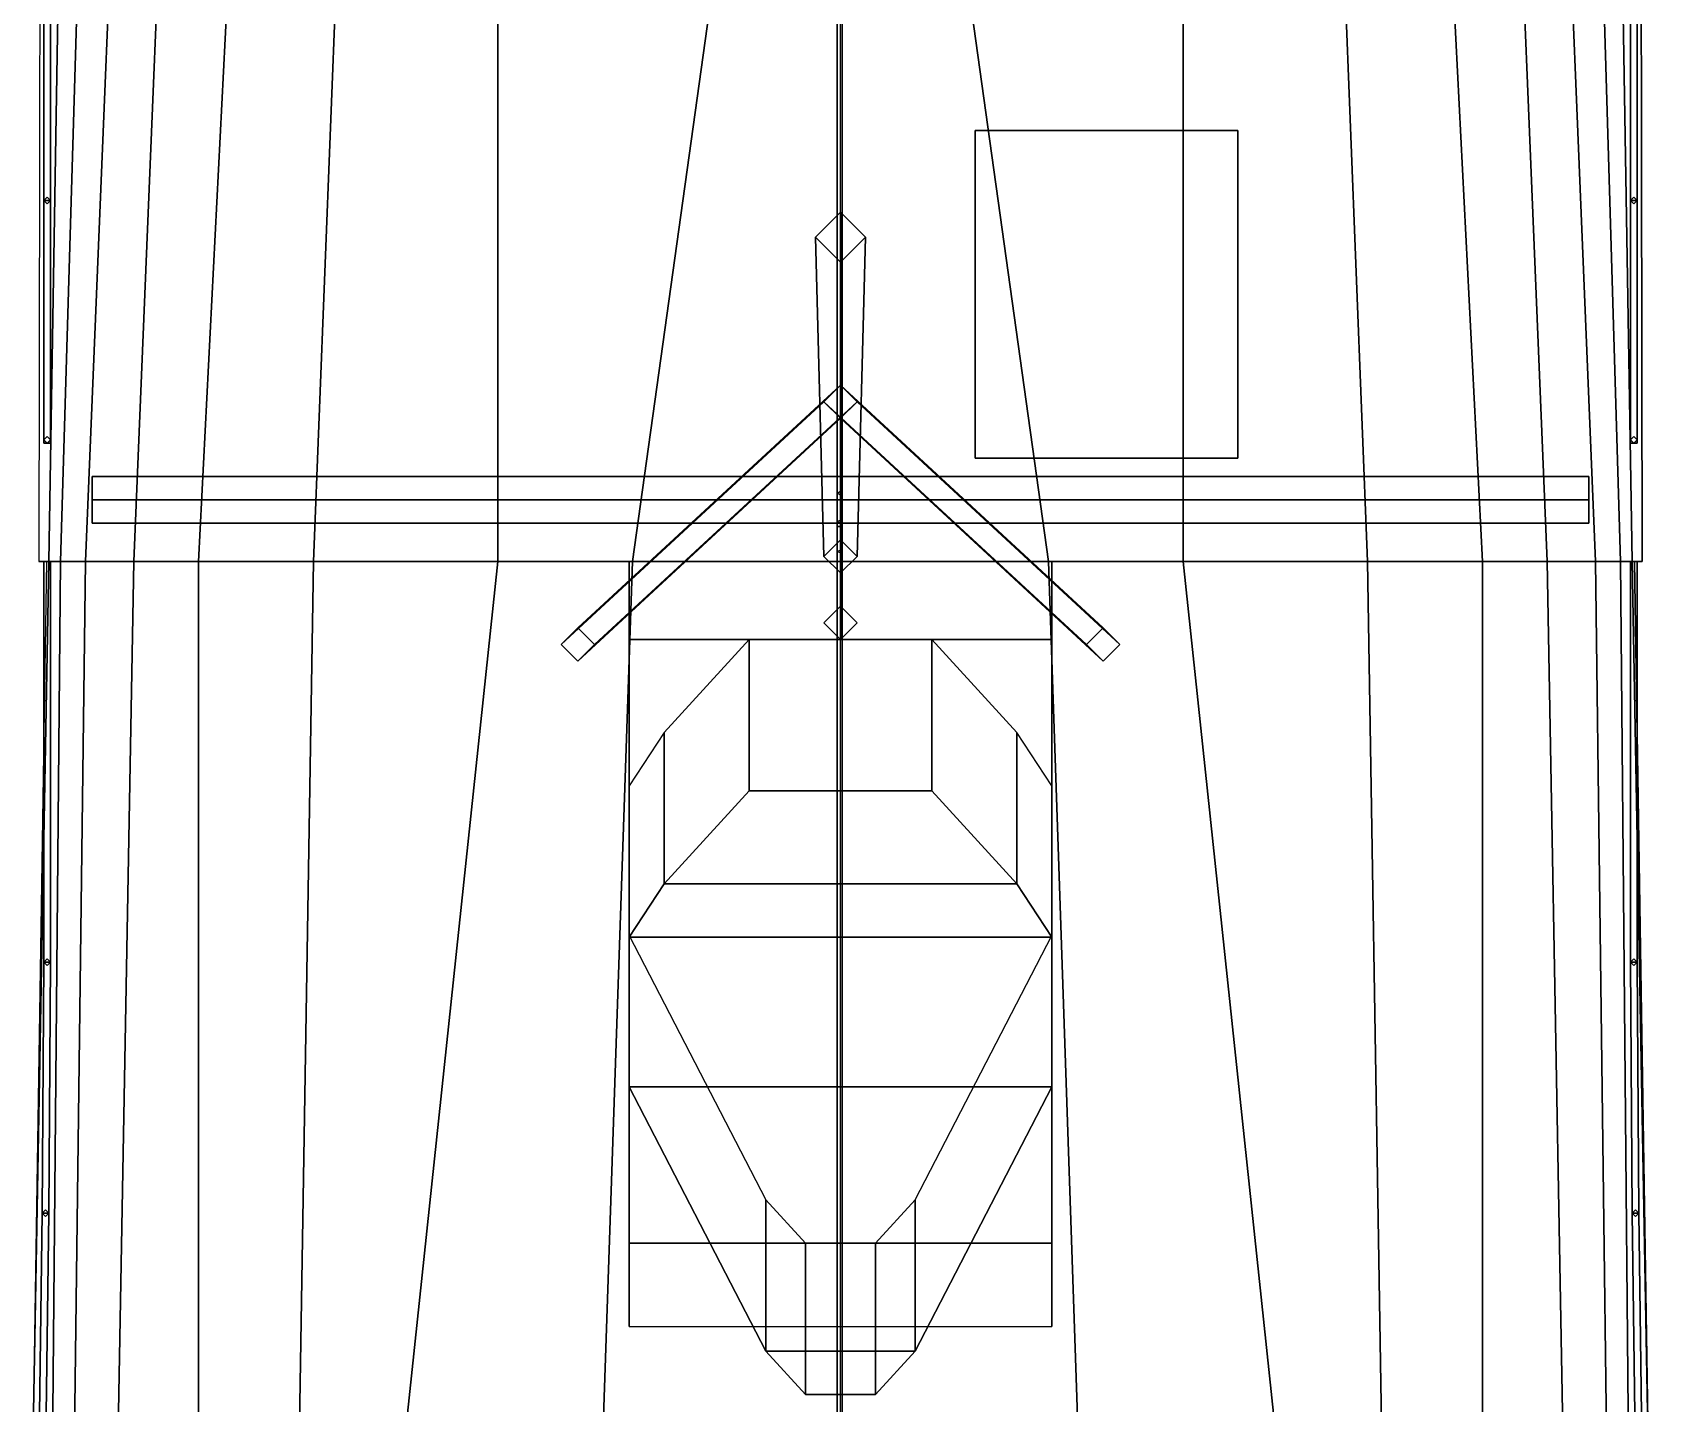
# Model space of a CAD drawing. Header units: millimetres. Extents: x -5 to 5, y -43 to 71.
# Drawn here: x -4.86 to 4.86, y 1.4 to 9.64 of the extents above; entities that cross this region are included whole.
import ezdxf

# ---------------------------------------------------------------- set-up
doc = ezdxf.new("R2010")
doc.units = ezdxf.units.MM
doc.layers.add('hull2', color=7, linetype='Continuous')
doc.layers.add('railings', color=6, linetype='Continuous')

msp = doc.modelspace()

# ---------------------------------------------------------------- linework, layer by layer
for points in [[(-0.02, 6.52, 20.06), (0.01, 6.51, 20.08), (0.01, 42.49, 8.8073), (-0.02, 42.49, 8.79)], [(0.01, 6.53, 20.04), (-0.02, 6.52, 20.06), (-0.02, 42.49, 8.79), (0.01, 42.49, 8.7727)], [(0.01, 6.71, 18.51), (-0.02, 6.7, 18.53), (-0.02, 42.49, 8.79), (0.01, 42.49, 8.77)], [(-0.02, 6.7, 18.53), (0.01, 6.69, 18.55), (0.01, 42.49, 8.81), (-0.02, 42.49, 8.79)], [(0.01, 6.51, 20.08), (0.01, 6.53, 20.04), (0.01, 42.49, 8.7727), (0.01, 42.49, 8.8073)], [(0.01, 6.69, 18.55), (0.01, 6.71, 18.51), (0.01, 42.49, 8.77), (0.01, 42.49, 8.81)], [(-4.81, 12.55, 4.71), (-4.82, 6.46, 4.74), (4.82, 6.46, 4.74), (4.81, 12.55, 4.71)], [(1.25, 6.46, -2.95), (0, 6.46, -2.99), (0, 12.55, -2.99), (0.4, 12.55, -2.99)], [(2.06, 12.55, -2.88), (2.06, 6.46, -2.88), (1.25, 6.46, -2.95), (0.4, 12.55, -2.99)], [(2.93, 12.55, -2.66), (3.17, 6.46, -2.66), (2.06, 6.46, -2.88), (2.06, 12.55, -2.88)], [(3.55, 12.55, -2.32), (3.86, 6.46, -2.3), (3.17, 6.46, -2.66), (2.93, 12.55, -2.66)], [(4, 12.55, -1.86), (4.25, 6.46, -1.9), (3.86, 6.46, -2.3), (3.55, 12.55, -2.32)], [(4.29, 12.55, -1.32), (4.54, 6.46, -1.32), (4.25, 6.46, -1.9), (4, 12.55, -1.86)], [(4.51, 12.55, -0.56), (4.69, 6.46, -0.56), (4.54, 6.46, -1.32), (4.29, 12.55, -1.32)], [(4.66, 12.55, 2.04), (4.76, 6.46, 2.07), (4.69, 6.46, -0.56), (4.51, 12.55, -0.56)], [(4.81, 12.55, 4.71), (4.82, 6.46, 4.74), (4.76, 6.46, 2.07), (4.66, 12.55, 2.04)], [(0.01, 10.76, 7.41), (-0.02, 10.74, 7.41), (-0.02, 6.87, 18.62), (0.01, 6.8873, 18.62)], [(-0.02, 10.74, 7.41), (0.01, 10.72, 7.41), (0.01, 6.8527, 18.62), (-0.02, 6.87, 18.62)], [(0.01, 10.72, 7.41), (0.01, 10.76, 7.41), (0.01, 6.8873, 18.62), (0.01, 6.8527, 18.62)], [(0.81, 9.05, 7.66), (0.81, 7.08, 7.66), (2.39, 7.08, 7.66), (2.39, 9.05, 7.66)], [(0.81, 9.05, 4.72), (0.81, 7.08, 4.73), (0.81, 7.08, 7.66), (0.81, 9.05, 7.66)], [(2.39, 9.05, 7.66), (2.39, 9.05, 4.72), (0.81, 9.05, 4.72), (0.81, 9.05, 7.66)], [(2.39, 7.08, 7.66), (2.39, 7.08, 4.73), (2.39, 9.05, 4.72), (2.39, 9.05, 7.66)], [(-0.1, 6.49, 20.19), (0, 6.59, 20.19), (0, 8.56, 4.72), (-0.15, 8.41, 4.73)], [(0, 6.59, 20.19), (0.1, 6.49, 20.19), (0.15, 8.41, 4.73), (0, 8.56, 4.72)], [(0, 6.39, 20.19), (-0.1, 6.49, 20.19), (-0.15, 8.41, 4.73), (0, 8.26, 4.73)], [(0.1, 6.49, 20.19), (0, 6.39, 20.19), (0, 8.26, 4.73), (0.15, 8.41, 4.73)], [(-1.58, 6.06, 2.71), (-1.68, 5.96, 2.71), (-0.1, 7.42, 12.67), (0, 7.52, 12.67)], [(-1.48, 5.96, 2.71), (-1.58, 6.06, 2.71), (0, 7.52, 12.67), (0.1, 7.42, 12.67)], [(1.58, 6.06, 2.71), (1.48, 5.96, 2.71), (-0.1, 7.42, 12.67), (0, 7.52, 12.67)], [(1.68, 5.96, 2.71), (1.58, 6.06, 2.71), (0, 7.52, 12.67), (0.1, 7.42, 12.67)], [(-1.68, 5.96, 2.71), (-1.58, 5.86, 2.71), (0, 7.32, 12.67), (-0.1, 7.42, 12.67)], [(-1.58, 5.86, 2.71), (-1.48, 5.96, 2.71), (0.1, 7.42, 12.67), (0, 7.32, 12.67)], [(1.48, 5.96, 2.71), (1.58, 5.86, 2.71), (0, 7.32, 12.67), (-0.1, 7.42, 12.67)], [(1.58, 5.86, 2.71), (1.68, 5.96, 2.71), (0.1, 7.42, 12.67), (0, 7.32, 12.67)], [(0.81, 7.08, 7.66), (0.81, 7.08, 4.73), (2.39, 7.08, 4.73), (2.39, 7.08, 7.66)], [(-4.5, 6.97, 18.71), (-4.5, 6.83, 18.85), (4.5, 6.83, 18.85), (4.5, 6.97, 18.71)], [(-4.5, 6.83, 18.57), (-4.5, 6.97, 18.71), (4.5, 6.97, 18.71), (4.5, 6.83, 18.57)], [(-4.5, 6.83, 18.57), (-4.5, 6.69, 18.71), (-4.5, 6.83, 18.85), (-4.5, 6.97, 18.71)], [(4.5, 6.97, 18.71), (4.5, 6.83, 18.85), (4.5, 6.69, 18.71), (4.5, 6.83, 18.57)], [(-4.5, 6.83, 18.85), (-4.5, 6.69, 18.71), (4.5, 6.69, 18.71), (4.5, 6.83, 18.85)], [(-4.5, 6.69, 18.71), (-4.5, 6.83, 18.57), (4.5, 6.83, 18.57), (4.5, 6.69, 18.71)], [(-0.02, -15.82, 11.55), (0.01, -15.82, 11.57), (0.01, 6.67, 18.76), (-0.02, 6.67, 18.74)], [(0.01, -15.82, 11.53), (-0.02, -15.82, 11.55), (-0.02, 6.67, 18.74), (0.01, 6.67, 18.72)], [(0.01, -15.82, 11.57), (0.01, -15.82, 11.53), (0.01, 6.67, 18.72), (0.01, 6.67, 18.76)], [(0.1, 6.49, 20.19), (0, 6.59, 20.19), (-0.1, 6.49, 20.19), (0, 6.39, 20.19)], [(-4.7744, 6.46, 2.71), (-4.86, 0.9, 2.71), (4.86, 0.9, 2.71), (4.7744, 6.46, 2.71)], [(-4.82, 6.46, 4.74), (-4.7744, 6.46, 2.71), (4.7744, 6.46, 2.71), (4.82, 6.46, 4.74)], [(-1.27, 6.46, 2.71), (-1.27, 1.86, 2.71), (-1.27, 2.36, 4.5), (-1.27, 5.99, 4.5)], [(1.27, 5.99, 4.5), (1.27, 6.46, 2.71), (-1.27, 6.46, 2.71), (-1.27, 5.99, 4.5)], [(0, 6.3924, 20.17), (0, 6.19, 20.17), (0, 5.99, 19.59), (0, 6.4864, 19.3933)], [(0, 6.4864, 19.3933), (0, 5.99, 19.59), (0, 6.19, 20.17), (0, 6.3924, 20.17)], [(1.44, 0.9, -2.71), (0, 0.9, -2.72), (0, 6.46, -2.99), (1.25, 6.46, -2.95)], [(2.06, 6.46, -2.88), (2.65, 0.9, -2.61), (1.44, 0.9, -2.71), (1.25, 6.46, -2.95)], [(1.27, 2.36, 4.5), (1.27, 1.86, 2.71), (1.27, 6.46, 2.71), (1.27, 5.99, 4.5)], [(3.17, 6.46, -2.66), (3.26, 0.9, -2.45), (2.65, 0.9, -2.61), (2.06, 6.46, -2.88)], [(3.86, 6.46, -2.3), (3.86, 0.9, -2.15), (3.26, 0.9, -2.45), (3.17, 6.46, -2.66)], [(4.25, 6.46, -1.9), (4.35, 0.9, -1.63), (3.86, 0.9, -2.15), (3.86, 6.46, -2.3)], [(4.54, 6.46, -1.32), (4.61, 0.9, -1.05), (4.35, 0.9, -1.63), (4.25, 6.46, -1.9)], [(4.69, 6.46, -0.56), (4.74, 0.9, -0.26), (4.61, 0.9, -1.05), (4.54, 6.46, -1.32)], [(4.76, 6.46, 2.07), (4.86, 0.9, 2.71), (4.74, 0.9, -0.26), (4.69, 6.46, -0.56)], [(4.7744, 6.46, 2.71), (4.86, 0.9, 2.71), (4.86, 0.9, 2.71), (4.76, 6.46, 2.07)], [(0, 6.19, 19.59), (-0.1, 6.09, 19.59), (-0.1, 6.09, 22.59), (0, 6.19, 22.59)], [(0.1, 6.09, 22.59), (0, 6.19, 22.59), (-0.1, 6.09, 22.59), (0, 5.99, 22.59)], [(0, 5.99, 19.59), (-0.1, 6.09, 19.59), (0, 6.19, 19.59), (0.1, 6.09, 19.59)], [(0.1, 6.09, 19.59), (0, 6.19, 19.59), (0, 6.19, 22.59), (0.1, 6.09, 22.59)], [(-0.1, 6.09, 19.59), (0, 5.99, 19.59), (0, 5.99, 22.59), (-0.1, 6.09, 22.59)], [(0, 5.99, 19.59), (0.1, 6.09, 19.59), (0.1, 6.09, 22.59), (0, 5.99, 22.59)], [(-1.27, 5.99, 4.5), (-1.27, 2.36, 4.5), (1.27, 2.36, 4.5), (1.27, 5.99, 4.5)], [(-0.55, 5.99, 4.5), (-1.06, 5.43, 4.5), (-1.06, 4.52, 11.11), (-0.55, 5.08, 11.19)], [(0.55, 5.99, 4.5), (-0.55, 5.99, 4.5), (-0.55, 5.08, 11.19), (0.55, 5.08, 11.19)], [(0.55, 5.08, 11.19), (1.06, 4.52, 11.11), (1.06, 5.43, 4.5), (0.55, 5.99, 4.5)], [(-1.06, 5.43, 4.5), (-1.27, 5.11, 4.5), (-1.27, 4.2, 11.06), (-1.06, 4.52, 11.11)], [(1.06, 4.52, 11.11), (1.27, 4.2, 11.06), (1.27, 5.11, 4.5), (1.06, 5.43, 4.5)], [(-1.27, 5.11, 4.5), (-1.27, 4.21, 4.5), (-1.27, 3.3, 10.95), (-1.27, 4.2, 11.06)], [(-0.55, 5.08, 11.19), (-1.06, 4.52, 11.11), (1.06, 4.52, 11.11), (0.55, 5.08, 11.19)], [(1.27, 4.2, 11.06), (1.27, 3.3, 10.95), (1.27, 4.21, 4.5), (1.27, 5.11, 4.5)], [(-1.06, 4.52, 11.11), (-1.27, 4.2, 11.06), (1.27, 4.2, 11.06), (1.06, 4.52, 11.11)], [(-1.27, 4.21, 4.5), (-0.45, 2.62, 4.5), (-0.45, 1.71, 10.78), (-1.27, 3.3, 10.95)], [(-1.27, 4.2, 11.06), (-1.27, 3.3, 10.95), (1.27, 3.3, 10.95), (1.27, 4.2, 11.06)], [(1.27, 3.3, 10.95), (0.45, 1.71, 10.78), (0.45, 2.62, 4.5), (1.27, 4.21, 4.5)], [(-1.27, 3.3, 10.95), (-0.45, 1.71, 10.78), (0.45, 1.71, 10.78), (1.27, 3.3, 10.95)], [(-0.45, 2.62, 4.5), (-0.21, 2.36, 4.5), (-0.21, 1.45, 10.74), (-0.45, 1.71, 10.78)], [(0.45, 1.71, 10.78), (0.21, 1.45, 10.74), (0.21, 2.36, 4.5), (0.45, 2.62, 4.5)], [(-1.27, 2.36, 4.5), (-1.27, 1.86, 2.71), (1.27, 1.86, 2.71), (1.27, 2.36, 4.5)], [(0.21, 1.45, 10.74), (-0.21, 1.45, 10.74), (-0.21, 2.36, 4.5), (0.21, 2.36, 4.5)], [(-0.45, 1.71, 10.78), (-0.21, 1.45, 10.74), (0.21, 1.45, 10.74), (0.45, 1.71, 10.78)]]:
    msp.add_3dface(points)
at = {"layer": 'hull2'}
for points in [[(-4.81, 12.55, 4.71), (-4.82, 6.46, 4.74), (-4.76, 6.46, 2.07), (-4.66, 12.55, 2.04)], [(-4.66, 12.55, 2.04), (-4.76, 6.46, 2.07), (-4.69, 6.46, -0.56), (-4.51, 12.55, -0.56)], [(-4.51, 12.55, -0.56), (-4.69, 6.46, -0.56), (-4.54, 6.46, -1.32), (-4.29, 12.55, -1.32)], [(-4.29, 12.55, -1.32), (-4.54, 6.46, -1.32), (-4.25, 6.46, -1.9), (-4, 12.55, -1.86)], [(-4, 12.55, -1.86), (-4.25, 6.46, -1.9), (-3.86, 6.46, -2.3), (-3.55, 12.55, -2.32)], [(-3.55, 12.55, -2.32), (-3.86, 6.46, -2.3), (-3.17, 6.46, -2.66), (-2.93, 12.55, -2.66)], [(-2.93, 12.55, -2.66), (-3.17, 6.46, -2.66), (-2.06, 6.46, -2.88), (-2.06, 12.55, -2.88)], [(-2.06, 12.55, -2.88), (-2.06, 6.46, -2.88), (-1.25, 6.46, -2.95), (-0.4, 12.55, -2.99)], [(-1.25, 6.46, -2.95), (0, 6.46, -2.99), (0, 12.55, -2.99), (-0.4, 12.55, -2.99)], [(-4.7744, 6.46, 2.71), (-4.86, 0.9, 2.71), (-4.86, 0.9, 2.71), (-4.76, 6.46, 2.07)], [(-4.76, 6.46, 2.07), (-4.86, 0.9, 2.71), (-4.74, 0.9, -0.26), (-4.69, 6.46, -0.56)], [(-4.69, 6.46, -0.56), (-4.74, 0.9, -0.26), (-4.61, 0.9, -1.05), (-4.54, 6.46, -1.32)], [(-4.54, 6.46, -1.32), (-4.61, 0.9, -1.05), (-4.35, 0.9, -1.63), (-4.25, 6.46, -1.9)], [(-4.25, 6.46, -1.9), (-4.35, 0.9, -1.63), (-3.86, 0.9, -2.15), (-3.86, 6.46, -2.3)], [(-3.86, 6.46, -2.3), (-3.86, 0.9, -2.15), (-3.26, 0.9, -2.45), (-3.17, 6.46, -2.66)], [(-3.17, 6.46, -2.66), (-3.26, 0.9, -2.45), (-2.65, 0.9, -2.61), (-2.06, 6.46, -2.88)], [(-2.06, 6.46, -2.88), (-2.65, 0.9, -2.61), (-1.44, 0.9, -2.71), (-1.25, 6.46, -2.95)], [(-1.44, 0.9, -2.71), (0, 0.9, -2.72), (0, 6.46, -2.99), (-1.25, 6.46, -2.95)]]:
    msp.add_3dface(points, dxfattribs=at)
at = {"layer": 'railings'}
for points in [[(-4.75, 10.18, 5.84), (-4.75, 8.63, 5.85), (-4.79, 8.63, 5.85), (-4.79, 10.18, 5.84)], [(-4.79, 10.18, 5.84), (-4.79, 8.63, 5.85), (-4.75, 8.63, 5.85), (-4.75, 10.18, 5.84)], [(4.79, 10.18, 5.84), (4.79, 8.63, 5.85), (4.75, 8.63, 5.85), (4.75, 10.18, 5.84)], [(4.75, 10.18, 5.84), (4.75, 8.63, 5.85), (4.79, 8.63, 5.85), (4.79, 10.18, 5.84)], [(-4.79, 8.63, 4.73), (-4.77, 8.65, 4.73), (-4.77, 8.65, 5.85), (-4.79, 8.63, 5.85)], [(-4.79, 8.63, 5.85), (-4.79, 7.17, 5.85), (-4.75, 7.17, 5.85), (-4.75, 8.63, 5.85)], [(-4.75, 8.63, 5.85), (-4.75, 7.17, 5.85), (-4.79, 7.17, 5.85), (-4.79, 8.63, 5.85)], [(-4.77, 8.61, 4.73), (-4.79, 8.63, 4.73), (-4.79, 8.63, 5.85), (-4.77, 8.61, 5.85)], [(-4.77, 8.65, 4.73), (-4.75, 8.63, 4.73), (-4.75, 8.63, 5.85), (-4.77, 8.65, 5.85)], [(-4.75, 8.63, 4.73), (-4.77, 8.61, 4.73), (-4.77, 8.61, 5.85), (-4.75, 8.63, 5.85)], [(4.77, 8.65, 4.73), (4.75, 8.63, 4.73), (4.75, 8.63, 5.85), (4.77, 8.65, 5.85)], [(4.75, 8.63, 4.73), (4.77, 8.61, 4.73), (4.77, 8.61, 5.85), (4.75, 8.63, 5.85)], [(4.79, 8.63, 5.85), (4.79, 7.17, 5.85), (4.75, 7.17, 5.85), (4.75, 8.63, 5.85)], [(4.75, 8.63, 5.85), (4.75, 7.17, 5.85), (4.79, 7.17, 5.85), (4.79, 8.63, 5.85)], [(4.79, 8.63, 4.73), (4.77, 8.65, 4.73), (4.77, 8.65, 5.85), (4.79, 8.63, 5.85)], [(4.77, 8.61, 4.73), (4.79, 8.63, 4.73), (4.79, 8.63, 5.85), (4.77, 8.61, 5.85)], [(-4.79, 7.19, 4.73), (-4.77, 7.21, 4.73), (-4.77, 7.21, 5.85), (-4.79, 7.19, 5.85)], [(-4.77, 7.21, 4.73), (-4.75, 7.19, 4.73), (-4.75, 7.19, 5.85), (-4.77, 7.21, 5.85)], [(4.77, 7.21, 4.73), (4.75, 7.19, 4.73), (4.75, 7.19, 5.85), (4.77, 7.21, 5.85)], [(4.79, 7.19, 4.73), (4.77, 7.21, 4.73), (4.77, 7.21, 5.85), (4.79, 7.19, 5.85)], [(-4.77, 7.17, 4.73), (-4.79, 7.19, 4.73), (-4.79, 7.19, 5.85), (-4.77, 7.17, 5.85)], [(-4.75, 7.19, 4.73), (-4.77, 7.17, 4.73), (-4.77, 7.17, 5.85), (-4.75, 7.19, 5.85)], [(4.75, 7.19, 4.73), (4.77, 7.17, 4.73), (4.77, 7.17, 5.85), (4.75, 7.19, 5.85)], [(4.77, 7.17, 4.73), (4.79, 7.19, 4.73), (4.79, 7.19, 5.85), (4.77, 7.17, 5.85)], [(-4.79, 6.46, 3.83), (-4.79, 4.05, 3.83), (-4.75, 4.05, 3.83), (-4.75, 6.46, 3.83)], [(-4.75, 6.46, 3.83), (-4.75, 4.05, 3.83), (-4.79, 4.05, 3.83), (-4.79, 6.46, 3.83)], [(4.75, 6.46, 3.83), (4.75, 4.05, 3.83), (4.79, 4.05, 3.83), (4.79, 6.46, 3.83)], [(4.79, 6.46, 3.83), (4.79, 4.05, 3.83), (4.75, 4.05, 3.83), (4.75, 6.46, 3.83)], [(-4.79, 4.05, 3.83), (-4.8, 2.54, 3.83), (-4.76, 2.54, 3.83), (-4.75, 4.05, 3.83)], [(-4.75, 4.05, 3.83), (-4.76, 2.54, 3.83), (-4.8, 2.54, 3.83), (-4.79, 4.05, 3.83)], [(-4.79, 4.05, 2.71), (-4.77, 4.07, 2.71), (-4.77, 4.07, 3.83), (-4.79, 4.05, 3.83)], [(-4.77, 4.03, 2.71), (-4.79, 4.05, 2.71), (-4.79, 4.05, 3.83), (-4.77, 4.03, 3.83)], [(-4.77, 4.07, 2.71), (-4.75, 4.05, 2.71), (-4.75, 4.05, 3.83), (-4.77, 4.07, 3.83)], [(-4.75, 4.05, 2.71), (-4.77, 4.03, 2.71), (-4.77, 4.03, 3.83), (-4.75, 4.05, 3.83)], [(4.77, 4.07, 2.71), (4.75, 4.05, 2.71), (4.75, 4.05, 3.83), (4.77, 4.07, 3.83)], [(4.75, 4.05, 2.71), (4.77, 4.03, 2.71), (4.77, 4.03, 3.83), (4.75, 4.05, 3.83)], [(4.79, 4.05, 3.83), (4.8, 2.54, 3.83), (4.76, 2.54, 3.83), (4.75, 4.05, 3.83)], [(4.75, 4.05, 3.83), (4.76, 2.54, 3.83), (4.8, 2.54, 3.83), (4.79, 4.05, 3.83)], [(4.79, 4.05, 2.71), (4.77, 4.07, 2.71), (4.77, 4.07, 3.83), (4.79, 4.05, 3.83)], [(4.77, 4.03, 2.71), (4.79, 4.05, 2.71), (4.79, 4.05, 3.83), (4.77, 4.03, 3.83)], [(-4.8, 2.54, 3.83), (-4.82, 1.03, 3.83), (-4.78, 1.03, 3.83), (-4.76, 2.54, 3.83)], [(-4.76, 2.54, 3.83), (-4.78, 1.03, 3.83), (-4.82, 1.03, 3.83), (-4.8, 2.54, 3.83)], [(-4.8, 2.54, 2.71), (-4.78, 2.56, 2.71), (-4.78, 2.56, 3.83), (-4.8, 2.54, 3.83)], [(-4.78, 2.52, 2.71), (-4.8, 2.54, 2.71), (-4.8, 2.54, 3.83), (-4.78, 2.52, 3.83)], [(-4.78, 2.56, 2.71), (-4.76, 2.54, 2.71), (-4.76, 2.54, 3.83), (-4.78, 2.56, 3.83)], [(-4.76, 2.54, 2.71), (-4.78, 2.52, 2.71), (-4.78, 2.52, 3.83), (-4.76, 2.54, 3.83)], [(4.78, 2.56, 2.71), (4.76, 2.54, 2.71), (4.76, 2.54, 3.83), (4.78, 2.56, 3.83)], [(4.76, 2.54, 2.71), (4.78, 2.52, 2.71), (4.78, 2.52, 3.83), (4.76, 2.54, 3.83)], [(4.76, 2.54, 3.83), (4.78, 1.03, 3.83), (4.82, 1.03, 3.83), (4.8, 2.54, 3.83)], [(4.8, 2.54, 3.83), (4.82, 1.03, 3.83), (4.78, 1.03, 3.83), (4.76, 2.54, 3.83)], [(4.8, 2.54, 2.71), (4.78, 2.56, 2.71), (4.78, 2.56, 3.83), (4.8, 2.54, 3.83)], [(4.78, 2.52, 2.71), (4.8, 2.54, 2.71), (4.8, 2.54, 3.83), (4.78, 2.52, 3.83)]]:
    msp.add_3dface(points, dxfattribs=at)

doc.saveas('drawing.dxf')
